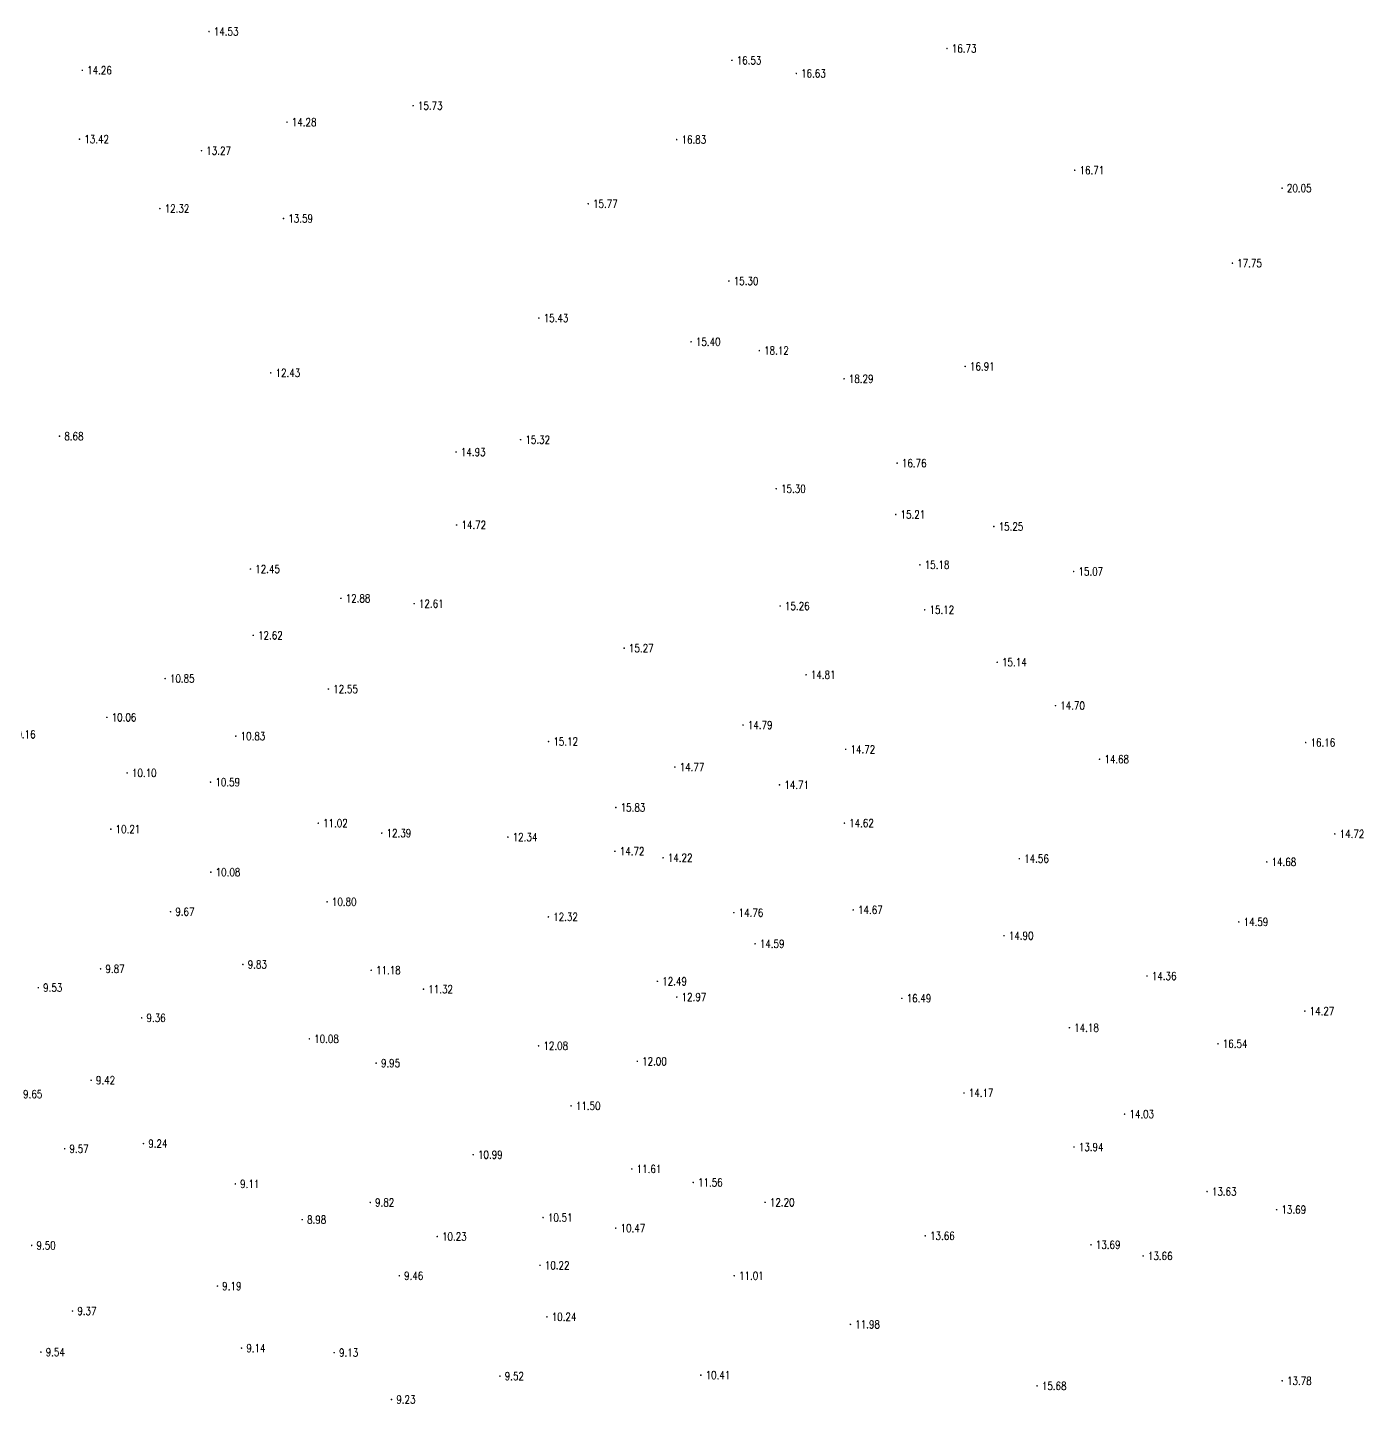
# Model space of a CAD drawing. Extents: x 476861 to 479475, y 2367369 to 2370541.
# Drawn here: x 477275.4 to 477442.4, y 2368665.4 to 2368837.3 of the extents above; entities that cross this region are included whole.
import ezdxf
from ezdxf.enums import TextEntityAlignment as Align

# ---------------------------------------------------------------- set-up
doc = ezdxf.new("R2010")
doc.units = 0
doc.header["$LTSCALE"] = 0.5
doc.layers.get('0').update_dxf_attribs({"linetype": 'CONTINUOUS'})
doc.layers.add('GCD', color=1, linetype='CONTINUOUS')
doc.styles.add('HZ', font='rs.shx', dxfattribs={"width": 0.8, "bigfont": 'hztxt.shx'})

# ---------------------------------------------------------------- blocks, each defined once
blk = doc.blocks.new('GC200')
at = {"linetype": 'Continuous', "const_width": 0.2, "flags": 128}
blk.add_lwpolyline([(-0.1, 0, 1), (0.1, 0, 1)], format="xyb", close=True, dxfattribs=at)

msp = doc.modelspace()

# ---------------------------------------------------------------- block references
at = {"layer": 'GCD', "linetype": 'Continuous'}
ref = msp.add_blockref('GC200', (477298.057, 2368836.814, 14.53), dxfattribs=dict(at, xscale=0.5, yscale=0.5, zscale=0.5))
ref.add_attrib('height', '14.53', dxfattribs={"linetype": 'Continuous', "height": 1, "style": 'HZ', "width": 0.8}).set_placement((477298.657, 2368836.814, 14.53), align=Align.MIDDLE_LEFT)
ref = msp.add_blockref('GC200', (477390.297, 2368834.691, 16.73), dxfattribs=dict(at, xscale=0.5, yscale=0.5, zscale=0.5))
ref.add_attrib('height', '16.73', dxfattribs={"linetype": 'Continuous', "height": 1, "style": 'HZ', "width": 0.8}).set_placement((477390.897, 2368834.691, 16.73), align=Align.MIDDLE_LEFT)
ref = msp.add_blockref('GC200', (477363.413, 2368833.211, 16.53), dxfattribs=dict(at, xscale=0.5, yscale=0.5, zscale=0.5))
ref.add_attrib('height', '16.53', dxfattribs={"linetype": 'Continuous', "height": 1, "style": 'HZ', "width": 0.8}).set_placement((477364.013, 2368833.211, 16.53), align=Align.MIDDLE_LEFT)
ref = msp.add_blockref('GC200', (477282.22, 2368831.967, 14.26), dxfattribs=dict(at, xscale=0.5, yscale=0.5, zscale=0.5))
ref.add_attrib('height', '14.26', dxfattribs={"linetype": 'Continuous', "height": 1, "style": 'HZ', "width": 0.8}).set_placement((477282.82, 2368831.967, 14.26), align=Align.MIDDLE_LEFT)
ref = msp.add_blockref('GC200', (477371.462, 2368831.573, 16.631), dxfattribs=dict(at, xscale=0.5, yscale=0.5, zscale=0.5))
ref.add_attrib('height', '16.63', dxfattribs={"linetype": 'Continuous', "height": 1, "style": 'HZ', "width": 0.8}).set_placement((477372.062, 2368831.573, 16.631), align=Align.MIDDLE_LEFT)
ref = msp.add_blockref('GC200', (477323.57, 2368827.545, 15.73), dxfattribs=dict(at, xscale=0.5, yscale=0.5, zscale=0.5))
ref.add_attrib('height', '15.73', dxfattribs={"linetype": 'Continuous', "height": 1, "style": 'HZ', "width": 0.8}).set_placement((477324.17, 2368827.545, 15.73), align=Align.MIDDLE_LEFT)
ref = msp.add_blockref('GC200', (477307.799, 2368825.489, 14.28), dxfattribs=dict(at, xscale=0.5, yscale=0.5, zscale=0.5))
ref.add_attrib('height', '14.28', dxfattribs={"linetype": 'Continuous', "height": 1, "style": 'HZ', "width": 0.8}).set_placement((477308.399, 2368825.489, 14.28), align=Align.MIDDLE_LEFT)
ref = msp.add_blockref('GC200', (477281.873, 2368823.361, 13.42), dxfattribs=dict(at, xscale=0.5, yscale=0.5, zscale=0.5))
ref.add_attrib('height', '13.42', dxfattribs={"linetype": 'Continuous', "height": 1, "style": 'HZ', "width": 0.8}).set_placement((477282.473, 2368823.361, 13.42), align=Align.MIDDLE_LEFT)
ref = msp.add_blockref('GC200', (477356.51, 2368823.312, 16.831), dxfattribs=dict(at, xscale=0.5, yscale=0.5, zscale=0.5))
ref.add_attrib('height', '16.83', dxfattribs={"linetype": 'Continuous', "height": 1, "style": 'HZ', "width": 0.8}).set_placement((477357.11, 2368823.312, 16.831), align=Align.MIDDLE_LEFT)
ref = msp.add_blockref('GC200', (477297.117, 2368821.921, 13.27), dxfattribs=dict(at, xscale=0.5, yscale=0.5, zscale=0.5))
ref.add_attrib('height', '13.27', dxfattribs={"linetype": 'Continuous', "height": 1, "style": 'HZ', "width": 0.8}).set_placement((477297.717, 2368821.921, 13.27), align=Align.MIDDLE_LEFT)
ref = msp.add_blockref('GC200', (477406.26, 2368819.479, 16.71), dxfattribs=dict(at, xscale=0.5, yscale=0.5, zscale=0.5))
ref.add_attrib('height', '16.71', dxfattribs={"linetype": 'Continuous', "height": 1, "style": 'HZ', "width": 0.8}).set_placement((477406.86, 2368819.479, 16.71), align=Align.MIDDLE_LEFT)
ref = msp.add_blockref('GC200', (477432.181, 2368817.241, 20.046), dxfattribs=dict(at, xscale=0.5, yscale=0.5, zscale=0.5))
ref.add_attrib('height', '20.05', dxfattribs={"linetype": 'Continuous', "height": 1, "style": 'HZ', "width": 0.8}).set_placement((477432.781, 2368817.241, 20.046), align=Align.MIDDLE_LEFT)
ref = msp.add_blockref('GC200', (477345.452, 2368815.292, 15.774), dxfattribs=dict(at, xscale=0.5, yscale=0.5, zscale=0.5))
ref.add_attrib('height', '15.77', dxfattribs={"linetype": 'Continuous', "height": 1, "style": 'HZ', "width": 0.8}).set_placement((477346.052, 2368815.292, 15.774), align=Align.MIDDLE_LEFT)
ref = msp.add_blockref('GC200', (477291.914, 2368814.685, 12.32), dxfattribs=dict(at, xscale=0.5, yscale=0.5, zscale=0.5))
ref.add_attrib('height', '12.32', dxfattribs={"linetype": 'Continuous', "height": 1, "style": 'HZ', "width": 0.8}).set_placement((477292.514, 2368814.685, 12.32), align=Align.MIDDLE_LEFT)
ref = msp.add_blockref('GC200', (477307.368, 2368813.449, 13.59), dxfattribs=dict(at, xscale=0.5, yscale=0.5, zscale=0.5))
ref.add_attrib('height', '13.59', dxfattribs={"linetype": 'Continuous', "height": 1, "style": 'HZ', "width": 0.8}).set_placement((477307.968, 2368813.449, 13.59), align=Align.MIDDLE_LEFT)
ref = msp.add_blockref('GC200', (477425.973, 2368807.868, 17.747), dxfattribs=dict(at, xscale=0.5, yscale=0.5, zscale=0.5))
ref.add_attrib('height', '17.75', dxfattribs={"linetype": 'Continuous', "height": 1, "style": 'HZ', "width": 0.8}).set_placement((477426.573, 2368807.868, 17.747), align=Align.MIDDLE_LEFT)
ref = msp.add_blockref('GC200', (477363.04, 2368805.635, 15.298), dxfattribs=dict(at, xscale=0.5, yscale=0.5, zscale=0.5))
ref.add_attrib('height', '15.30', dxfattribs={"linetype": 'Continuous', "height": 1, "style": 'HZ', "width": 0.8}).set_placement((477363.64, 2368805.635, 15.298), align=Align.MIDDLE_LEFT)
ref = msp.add_blockref('GC200', (477339.289, 2368801.011, 15.433), dxfattribs=dict(at, xscale=0.5, yscale=0.5, zscale=0.5))
ref.add_attrib('height', '15.43', dxfattribs={"linetype": 'Continuous', "height": 1, "style": 'HZ', "width": 0.8}).set_placement((477339.889, 2368801.011, 15.433), align=Align.MIDDLE_LEFT)
ref = msp.add_blockref('GC200', (477358.306, 2368798.046, 15.396), dxfattribs=dict(at, xscale=0.5, yscale=0.5, zscale=0.5))
ref.add_attrib('height', '15.40', dxfattribs={"linetype": 'Continuous', "height": 1, "style": 'HZ', "width": 0.8}).set_placement((477358.906, 2368798.046, 15.396), align=Align.MIDDLE_LEFT)
ref = msp.add_blockref('GC200', (477366.836, 2368796.942, 18.118), dxfattribs=dict(at, xscale=0.5, yscale=0.5, zscale=0.5))
ref.add_attrib('height', '18.12', dxfattribs={"linetype": 'Continuous', "height": 1, "style": 'HZ', "width": 0.8}).set_placement((477367.436, 2368796.942, 18.118), align=Align.MIDDLE_LEFT)
ref = msp.add_blockref('GC200', (477392.569, 2368794.967, 16.906), dxfattribs=dict(at, xscale=0.5, yscale=0.5, zscale=0.5))
ref.add_attrib('height', '16.91', dxfattribs={"linetype": 'Continuous', "height": 1, "style": 'HZ', "width": 0.8}).set_placement((477393.169, 2368794.967, 16.906), align=Align.MIDDLE_LEFT)
ref = msp.add_blockref('GC200', (477305.769, 2368794.158, 12.43), dxfattribs=dict(at, xscale=0.5, yscale=0.5, zscale=0.5))
ref.add_attrib('height', '12.43', dxfattribs={"linetype": 'Continuous', "height": 1, "style": 'HZ', "width": 0.8}).set_placement((477306.369, 2368794.158, 12.43), align=Align.MIDDLE_LEFT)
ref = msp.add_blockref('GC200', (477377.429, 2368793.417, 18.293), dxfattribs=dict(at, xscale=0.5, yscale=0.5, zscale=0.5))
ref.add_attrib('height', '18.29', dxfattribs={"linetype": 'Continuous', "height": 1, "style": 'HZ', "width": 0.8}).set_placement((477378.029, 2368793.417, 18.293), align=Align.MIDDLE_LEFT)
ref = msp.add_blockref('GC200', (477279.37, 2368786.245, 8.68), dxfattribs=dict(at, xscale=0.5, yscale=0.5, zscale=0.5))
ref.add_attrib('height', '8.68', dxfattribs={"linetype": 'Continuous', "height": 1, "style": 'HZ', "width": 0.8}).set_placement((477279.97, 2368786.245, 8.68), align=Align.MIDDLE_LEFT)
ref = msp.add_blockref('GC200', (477328.937, 2368784.268, 14.929), dxfattribs=dict(at, xscale=0.5, yscale=0.5, zscale=0.5))
ref.add_attrib('height', '14.93', dxfattribs={"linetype": 'Continuous', "height": 1, "style": 'HZ', "width": 0.8}).set_placement((477329.537, 2368784.268, 14.929), align=Align.MIDDLE_LEFT)
ref = msp.add_blockref('GC200', (477337, 2368785.811, 15.32), dxfattribs=dict(at, xscale=0.5, yscale=0.5, zscale=0.5))
ref.add_attrib('height', '15.32', dxfattribs={"linetype": 'Continuous', "height": 1, "style": 'HZ', "width": 0.8}).set_placement((477337.6, 2368785.811, 15.32), align=Align.MIDDLE_LEFT)
ref = msp.add_blockref('GC200', (477384.061, 2368782.88, 16.759), dxfattribs=dict(at, xscale=0.5, yscale=0.5, zscale=0.5))
ref.add_attrib('height', '16.76', dxfattribs={"linetype": 'Continuous', "height": 1, "style": 'HZ', "width": 0.8}).set_placement((477384.661, 2368782.88, 16.759), align=Align.MIDDLE_LEFT)
ref = msp.add_blockref('GC200', (477368.955, 2368779.683, 15.297), dxfattribs=dict(at, xscale=0.5, yscale=0.5, zscale=0.5))
ref.add_attrib('height', '15.30', dxfattribs={"linetype": 'Continuous', "height": 1, "style": 'HZ', "width": 0.8}).set_placement((477369.555, 2368779.683, 15.297), align=Align.MIDDLE_LEFT)
ref = msp.add_blockref('GC200', (477383.89, 2368776.462, 15.206), dxfattribs=dict(at, xscale=0.5, yscale=0.5, zscale=0.5))
ref.add_attrib('height', '15.21', dxfattribs={"linetype": 'Continuous', "height": 1, "style": 'HZ', "width": 0.8}).set_placement((477384.49, 2368776.462, 15.206), align=Align.MIDDLE_LEFT)
ref = msp.add_blockref('GC200', (477329.002, 2368775.153, 14.716), dxfattribs=dict(at, xscale=0.5, yscale=0.5, zscale=0.5))
ref.add_attrib('height', '14.72', dxfattribs={"linetype": 'Continuous', "height": 1, "style": 'HZ', "width": 0.8}).set_placement((477329.602, 2368775.153, 14.716), align=Align.MIDDLE_LEFT)
ref = msp.add_blockref('GC200', (477396.154, 2368774.958, 15.251), dxfattribs=dict(at, xscale=0.5, yscale=0.5, zscale=0.5))
ref.add_attrib('height', '15.25', dxfattribs={"linetype": 'Continuous', "height": 1, "style": 'HZ', "width": 0.8}).set_placement((477396.754, 2368774.958, 15.251), align=Align.MIDDLE_LEFT)
ref = msp.add_blockref('GC200', (477303.235, 2368769.652, 12.45), dxfattribs=dict(at, xscale=0.5, yscale=0.5, zscale=0.5))
ref.add_attrib('height', '12.45', dxfattribs={"linetype": 'Continuous', "height": 1, "style": 'HZ', "width": 0.8}).set_placement((477303.835, 2368769.652, 12.45), align=Align.MIDDLE_LEFT)
ref = msp.add_blockref('GC200', (477386.913, 2368770.173, 15.175), dxfattribs=dict(at, xscale=0.5, yscale=0.5, zscale=0.5))
ref.add_attrib('height', '15.18', dxfattribs={"linetype": 'Continuous', "height": 1, "style": 'HZ', "width": 0.8}).set_placement((477387.513, 2368770.173, 15.175), align=Align.MIDDLE_LEFT)
ref = msp.add_blockref('GC200', (477406.129, 2368769.341, 15.07), dxfattribs=dict(at, xscale=0.5, yscale=0.5, zscale=0.5))
ref.add_attrib('height', '15.07', dxfattribs={"linetype": 'Continuous', "height": 1, "style": 'HZ', "width": 0.8}).set_placement((477406.729, 2368769.341, 15.07), align=Align.MIDDLE_LEFT)
ref = msp.add_blockref('GC200', (477314.539, 2368765.985, 12.883), dxfattribs=dict(at, xscale=0.5, yscale=0.5, zscale=0.5))
ref.add_attrib('height', '12.88', dxfattribs={"linetype": 'Continuous', "height": 1, "style": 'HZ', "width": 0.8}).set_placement((477315.139, 2368765.985, 12.883), align=Align.MIDDLE_LEFT)
ref = msp.add_blockref('GC200', (477323.695, 2368765.318, 12.611), dxfattribs=dict(at, xscale=0.5, yscale=0.5, zscale=0.5))
ref.add_attrib('height', '12.61', dxfattribs={"linetype": 'Continuous', "height": 1, "style": 'HZ', "width": 0.8}).set_placement((477324.295, 2368765.318, 12.611), align=Align.MIDDLE_LEFT)
ref = msp.add_blockref('GC200', (477369.446, 2368765.026, 15.26), dxfattribs=dict(at, xscale=0.5, yscale=0.5, zscale=0.5))
ref.add_attrib('height', '15.26', dxfattribs={"linetype": 'Continuous', "height": 1, "style": 'HZ', "width": 0.8}).set_placement((477370.046, 2368765.026, 15.26), align=Align.MIDDLE_LEFT)
ref = msp.add_blockref('GC200', (477387.509, 2368764.554, 15.124), dxfattribs=dict(at, xscale=0.5, yscale=0.5, zscale=0.5))
ref.add_attrib('height', '15.12', dxfattribs={"linetype": 'Continuous', "height": 1, "style": 'HZ', "width": 0.8}).set_placement((477388.109, 2368764.554, 15.124), align=Align.MIDDLE_LEFT)
ref = msp.add_blockref('GC200', (477303.583, 2368761.36, 12.624), dxfattribs=dict(at, xscale=0.5, yscale=0.5, zscale=0.5))
ref.add_attrib('height', '12.62', dxfattribs={"linetype": 'Continuous', "height": 1, "style": 'HZ', "width": 0.8}).set_placement((477304.183, 2368761.36, 12.624), align=Align.MIDDLE_LEFT)
ref = msp.add_blockref('GC200', (477349.946, 2368759.762, 15.27), dxfattribs=dict(at, xscale=0.5, yscale=0.5, zscale=0.5))
ref.add_attrib('height', '15.27', dxfattribs={"linetype": 'Continuous', "height": 1, "style": 'HZ', "width": 0.8}).set_placement((477350.546, 2368759.762, 15.27), align=Align.MIDDLE_LEFT)
ref = msp.add_blockref('GC200', (477396.573, 2368757.997, 15.144), dxfattribs=dict(at, xscale=0.5, yscale=0.5, zscale=0.5))
ref.add_attrib('height', '15.14', dxfattribs={"linetype": 'Continuous', "height": 1, "style": 'HZ', "width": 0.8}).set_placement((477397.173, 2368757.997, 15.144), align=Align.MIDDLE_LEFT)
ref = msp.add_blockref('GC200', (477292.564, 2368755.956, 10.849), dxfattribs=dict(at, xscale=0.5, yscale=0.5, zscale=0.5))
ref.add_attrib('height', '10.85', dxfattribs={"linetype": 'Continuous', "height": 1, "style": 'HZ', "width": 0.8}).set_placement((477293.164, 2368755.956, 10.849), align=Align.MIDDLE_LEFT)
ref = msp.add_blockref('GC200', (477372.683, 2368756.431, 14.813), dxfattribs=dict(at, xscale=0.5, yscale=0.5, zscale=0.5))
ref.add_attrib('height', '14.81', dxfattribs={"linetype": 'Continuous', "height": 1, "style": 'HZ', "width": 0.8}).set_placement((477373.283, 2368756.431, 14.813), align=Align.MIDDLE_LEFT)
ref = msp.add_blockref('GC200', (477312.979, 2368754.652, 12.55), dxfattribs=dict(at, xscale=0.5, yscale=0.5, zscale=0.5))
ref.add_attrib('height', '12.55', dxfattribs={"linetype": 'Continuous', "height": 1, "style": 'HZ', "width": 0.8}).set_placement((477313.579, 2368754.652, 12.55), align=Align.MIDDLE_LEFT)
ref = msp.add_blockref('GC200', (477403.856, 2368752.577, 14.7), dxfattribs=dict(at, xscale=0.5, yscale=0.5, zscale=0.5))
ref.add_attrib('height', '14.70', dxfattribs={"linetype": 'Continuous', "height": 1, "style": 'HZ', "width": 0.8}).set_placement((477404.456, 2368752.577, 14.7), align=Align.MIDDLE_LEFT)
ref = msp.add_blockref('GC200', (477285.288, 2368751.115, 10.064), dxfattribs=dict(at, xscale=0.5, yscale=0.5, zscale=0.5))
ref.add_attrib('height', '10.06', dxfattribs={"linetype": 'Continuous', "height": 1, "style": 'HZ', "width": 0.8}).set_placement((477285.888, 2368751.115, 10.064), align=Align.MIDDLE_LEFT)
ref = msp.add_blockref('GC200', (477364.805, 2368750.155, 14.792), dxfattribs=dict(at, xscale=0.5, yscale=0.5, zscale=0.5))
ref.add_attrib('height', '14.79', dxfattribs={"linetype": 'Continuous', "height": 1, "style": 'HZ', "width": 0.8}).set_placement((477365.405, 2368750.155, 14.792), align=Align.MIDDLE_LEFT)
ref = msp.add_blockref('GC200', (477272.691, 2368748.992, 10.159), dxfattribs=dict(at, xscale=0.5, yscale=0.5, zscale=0.5))
ref.add_attrib('height', '10.16', dxfattribs={"linetype": 'Continuous', "height": 1, "style": 'HZ', "width": 0.8}).set_placement((477273.291, 2368748.992, 10.159), align=Align.MIDDLE_LEFT)
ref = msp.add_blockref('GC200', (477301.404, 2368748.771, 10.83), dxfattribs=dict(at, xscale=0.5, yscale=0.5, zscale=0.5))
ref.add_attrib('height', '10.83', dxfattribs={"linetype": 'Continuous', "height": 1, "style": 'HZ', "width": 0.8}).set_placement((477302.004, 2368748.771, 10.83), align=Align.MIDDLE_LEFT)
ref = msp.add_blockref('GC200', (477340.496, 2368748.09, 15.12), dxfattribs=dict(at, xscale=0.5, yscale=0.5, zscale=0.5))
ref.add_attrib('height', '15.12', dxfattribs={"linetype": 'Continuous', "height": 1, "style": 'HZ', "width": 0.8}).set_placement((477341.096, 2368748.09, 15.12), align=Align.MIDDLE_LEFT)
ref = msp.add_blockref('GC200', (477377.634, 2368747.115, 14.718), dxfattribs=dict(at, xscale=0.5, yscale=0.5, zscale=0.5))
ref.add_attrib('height', '14.72', dxfattribs={"linetype": 'Continuous', "height": 1, "style": 'HZ', "width": 0.8}).set_placement((477378.234, 2368747.115, 14.718), align=Align.MIDDLE_LEFT)
ref = msp.add_blockref('GC200', (477435.131, 2368747.969, 16.16), dxfattribs=dict(at, xscale=0.5, yscale=0.5, zscale=0.5))
ref.add_attrib('height', '16.16', dxfattribs={"linetype": 'Continuous', "height": 1, "style": 'HZ', "width": 0.8}).set_placement((477435.731, 2368747.969, 16.16), align=Align.MIDDLE_LEFT)
ref = msp.add_blockref('GC200', (477356.281, 2368744.906, 14.767), dxfattribs=dict(at, xscale=0.5, yscale=0.5, zscale=0.5))
ref.add_attrib('height', '14.77', dxfattribs={"linetype": 'Continuous', "height": 1, "style": 'HZ', "width": 0.8}).set_placement((477356.881, 2368744.906, 14.767), align=Align.MIDDLE_LEFT)
ref = msp.add_blockref('GC200', (477409.366, 2368745.88, 14.679), dxfattribs=dict(at, xscale=0.5, yscale=0.5, zscale=0.5))
ref.add_attrib('height', '14.68', dxfattribs={"linetype": 'Continuous', "height": 1, "style": 'HZ', "width": 0.8}).set_placement((477409.966, 2368745.88, 14.679), align=Align.MIDDLE_LEFT)
ref = msp.add_blockref('GC200', (477287.821, 2368744.172, 10.1), dxfattribs=dict(at, xscale=0.5, yscale=0.5, zscale=0.5))
ref.add_attrib('height', '10.10', dxfattribs={"linetype": 'Continuous', "height": 1, "style": 'HZ', "width": 0.8}).set_placement((477288.421, 2368744.172, 10.1), align=Align.MIDDLE_LEFT)
ref = msp.add_blockref('GC200', (477298.249, 2368743.018, 10.594), dxfattribs=dict(at, xscale=0.5, yscale=0.5, zscale=0.5))
ref.add_attrib('height', '10.59', dxfattribs={"linetype": 'Continuous', "height": 1, "style": 'HZ', "width": 0.8}).set_placement((477298.849, 2368743.018, 10.594), align=Align.MIDDLE_LEFT)
ref = msp.add_blockref('GC200', (477369.364, 2368742.678, 14.706), dxfattribs=dict(at, xscale=0.5, yscale=0.5, zscale=0.5))
ref.add_attrib('height', '14.71', dxfattribs={"linetype": 'Continuous', "height": 1, "style": 'HZ', "width": 0.8}).set_placement((477369.964, 2368742.678, 14.706), align=Align.MIDDLE_LEFT)
ref = msp.add_blockref('GC200', (477348.908, 2368739.855, 15.827), dxfattribs=dict(at, xscale=0.5, yscale=0.5, zscale=0.5))
ref.add_attrib('height', '15.83', dxfattribs={"linetype": 'Continuous', "height": 1, "style": 'HZ', "width": 0.8}).set_placement((477349.508, 2368739.855, 15.827), align=Align.MIDDLE_LEFT)
ref = msp.add_blockref('GC200', (477311.711, 2368737.892, 11.019), dxfattribs=dict(at, xscale=0.5, yscale=0.5, zscale=0.5))
ref.add_attrib('height', '11.02', dxfattribs={"linetype": 'Continuous', "height": 1, "style": 'HZ', "width": 0.8}).set_placement((477312.311, 2368737.892, 11.019), align=Align.MIDDLE_LEFT)
ref = msp.add_blockref('GC200', (477377.47, 2368737.898, 14.621), dxfattribs=dict(at, xscale=0.5, yscale=0.5, zscale=0.5))
ref.add_attrib('height', '14.62', dxfattribs={"linetype": 'Continuous', "height": 1, "style": 'HZ', "width": 0.8}).set_placement((477378.07, 2368737.898, 14.621), align=Align.MIDDLE_LEFT)
ref = msp.add_blockref('GC200', (477285.779, 2368737.141, 10.21), dxfattribs=dict(at, xscale=0.5, yscale=0.5, zscale=0.5))
ref.add_attrib('height', '10.21', dxfattribs={"linetype": 'Continuous', "height": 1, "style": 'HZ', "width": 0.8}).set_placement((477286.379, 2368737.141, 10.21), align=Align.MIDDLE_LEFT)
ref = msp.add_blockref('GC200', (477319.651, 2368736.65, 12.394), dxfattribs=dict(at, xscale=0.5, yscale=0.5, zscale=0.5))
ref.add_attrib('height', '12.39', dxfattribs={"linetype": 'Continuous', "height": 1, "style": 'HZ', "width": 0.8}).set_placement((477320.251, 2368736.65, 12.394), align=Align.MIDDLE_LEFT)
ref = msp.add_blockref('GC200', (477335.411, 2368736.152, 12.341), dxfattribs=dict(at, xscale=0.5, yscale=0.5, zscale=0.5))
ref.add_attrib('height', '12.34', dxfattribs={"linetype": 'Continuous', "height": 1, "style": 'HZ', "width": 0.8}).set_placement((477336.011, 2368736.152, 12.341), align=Align.MIDDLE_LEFT)
ref = msp.add_blockref('GC200', (477438.772, 2368736.545, 14.72), dxfattribs=dict(at, xscale=0.5, yscale=0.5, zscale=0.5))
ref.add_attrib('height', '14.72', dxfattribs={"linetype": 'Continuous', "height": 1, "style": 'HZ', "width": 0.8}).set_placement((477439.372, 2368736.545, 14.72), align=Align.MIDDLE_LEFT)
ref = msp.add_blockref('GC200', (477348.792, 2368734.379, 14.72), dxfattribs=dict(at, xscale=0.5, yscale=0.5, zscale=0.5))
ref.add_attrib('height', '14.72', dxfattribs={"linetype": 'Continuous', "height": 1, "style": 'HZ', "width": 0.8}).set_placement((477349.392, 2368734.379, 14.72), align=Align.MIDDLE_LEFT)
ref = msp.add_blockref('GC200', (477354.806, 2368733.569, 14.22), dxfattribs=dict(at, xscale=0.5, yscale=0.5, zscale=0.5))
ref.add_attrib('height', '14.22', dxfattribs={"linetype": 'Continuous', "height": 1, "style": 'HZ', "width": 0.8}).set_placement((477355.406, 2368733.569, 14.22), align=Align.MIDDLE_LEFT)
ref = msp.add_blockref('GC200', (477399.344, 2368733.457, 14.56), dxfattribs=dict(at, xscale=0.5, yscale=0.5, zscale=0.5))
ref.add_attrib('height', '14.56', dxfattribs={"linetype": 'Continuous', "height": 1, "style": 'HZ', "width": 0.8}).set_placement((477399.944, 2368733.457, 14.56), align=Align.MIDDLE_LEFT)
ref = msp.add_blockref('GC200', (477430.267, 2368733.045, 14.68), dxfattribs=dict(at, xscale=0.5, yscale=0.5, zscale=0.5))
ref.add_attrib('height', '14.68', dxfattribs={"linetype": 'Continuous', "height": 1, "style": 'HZ', "width": 0.8}).set_placement((477430.867, 2368733.045, 14.68), align=Align.MIDDLE_LEFT)
ref = msp.add_blockref('GC200', (477298.285, 2368731.772, 10.077), dxfattribs=dict(at, xscale=0.5, yscale=0.5, zscale=0.5))
ref.add_attrib('height', '10.08', dxfattribs={"linetype": 'Continuous', "height": 1, "style": 'HZ', "width": 0.8}).set_placement((477298.885, 2368731.772, 10.077), align=Align.MIDDLE_LEFT)
ref = msp.add_blockref('GC200', (477312.814, 2368728.061, 10.797), dxfattribs=dict(at, xscale=0.5, yscale=0.5, zscale=0.5))
ref.add_attrib('height', '10.80', dxfattribs={"linetype": 'Continuous', "height": 1, "style": 'HZ', "width": 0.8}).set_placement((477313.414, 2368728.061, 10.797), align=Align.MIDDLE_LEFT)
ref = msp.add_blockref('GC200', (477293.243, 2368726.829, 9.67), dxfattribs=dict(at, xscale=0.5, yscale=0.5, zscale=0.5))
ref.add_attrib('height', '9.67', dxfattribs={"linetype": 'Continuous', "height": 1, "style": 'HZ', "width": 0.8}).set_placement((477293.843, 2368726.829, 9.67), align=Align.MIDDLE_LEFT)
ref = msp.add_blockref('GC200', (477340.474, 2368726.177, 12.32), dxfattribs=dict(at, xscale=0.5, yscale=0.5, zscale=0.5))
ref.add_attrib('height', '12.32', dxfattribs={"linetype": 'Continuous', "height": 1, "style": 'HZ', "width": 0.8}).set_placement((477341.074, 2368726.177, 12.32), align=Align.MIDDLE_LEFT)
ref = msp.add_blockref('GC200', (477363.653, 2368726.706, 14.763), dxfattribs=dict(at, xscale=0.5, yscale=0.5, zscale=0.5))
ref.add_attrib('height', '14.76', dxfattribs={"linetype": 'Continuous', "height": 1, "style": 'HZ', "width": 0.8}).set_placement((477364.253, 2368726.706, 14.763), align=Align.MIDDLE_LEFT)
ref = msp.add_blockref('GC200', (477378.572, 2368727.049, 14.67), dxfattribs=dict(at, xscale=0.5, yscale=0.5, zscale=0.5))
ref.add_attrib('height', '14.67', dxfattribs={"linetype": 'Continuous', "height": 1, "style": 'HZ', "width": 0.8}).set_placement((477379.172, 2368727.049, 14.67), align=Align.MIDDLE_LEFT)
ref = msp.add_blockref('GC200', (477426.772, 2368725.55, 14.59), dxfattribs=dict(at, xscale=0.5, yscale=0.5, zscale=0.5))
ref.add_attrib('height', '14.59', dxfattribs={"linetype": 'Continuous', "height": 1, "style": 'HZ', "width": 0.8}).set_placement((477427.372, 2368725.55, 14.59), align=Align.MIDDLE_LEFT)
ref = msp.add_blockref('GC200', (477366.304, 2368722.822, 14.592), dxfattribs=dict(at, xscale=0.5, yscale=0.5, zscale=0.5))
ref.add_attrib('height', '14.59', dxfattribs={"linetype": 'Continuous', "height": 1, "style": 'HZ', "width": 0.8}).set_placement((477366.904, 2368722.822, 14.592), align=Align.MIDDLE_LEFT)
ref = msp.add_blockref('GC200', (477397.425, 2368723.834, 14.9), dxfattribs=dict(at, xscale=0.5, yscale=0.5, zscale=0.5))
ref.add_attrib('height', '14.90', dxfattribs={"linetype": 'Continuous', "height": 1, "style": 'HZ', "width": 0.8}).set_placement((477398.025, 2368723.834, 14.9), align=Align.MIDDLE_LEFT)
ref = msp.add_blockref('GC200', (477284.508, 2368719.687, 9.865), dxfattribs=dict(at, xscale=0.5, yscale=0.5, zscale=0.5))
ref.add_attrib('height', '9.87', dxfattribs={"linetype": 'Continuous', "height": 1, "style": 'HZ', "width": 0.8}).set_placement((477285.108, 2368719.687, 9.865), align=Align.MIDDLE_LEFT)
ref = msp.add_blockref('GC200', (477302.289, 2368720.24, 9.832), dxfattribs=dict(at, xscale=0.5, yscale=0.5, zscale=0.5))
ref.add_attrib('height', '9.83', dxfattribs={"linetype": 'Continuous', "height": 1, "style": 'HZ', "width": 0.8}).set_placement((477302.889, 2368720.24, 9.832), align=Align.MIDDLE_LEFT)
ref = msp.add_blockref('GC200', (477318.327, 2368719.514, 11.182), dxfattribs=dict(at, xscale=0.5, yscale=0.5, zscale=0.5))
ref.add_attrib('height', '11.18', dxfattribs={"linetype": 'Continuous', "height": 1, "style": 'HZ', "width": 0.8}).set_placement((477318.927, 2368719.514, 11.182), align=Align.MIDDLE_LEFT)
ref = msp.add_blockref('GC200', (477415.301, 2368718.794, 14.36), dxfattribs=dict(at, xscale=0.5, yscale=0.5, zscale=0.5))
ref.add_attrib('height', '14.36', dxfattribs={"linetype": 'Continuous', "height": 1, "style": 'HZ', "width": 0.8}).set_placement((477415.901, 2368718.794, 14.36), align=Align.MIDDLE_LEFT)
ref = msp.add_blockref('GC200', (477276.726, 2368717.339, 9.53), dxfattribs=dict(at, xscale=0.5, yscale=0.5, zscale=0.5))
ref.add_attrib('height', '9.53', dxfattribs={"linetype": 'Continuous', "height": 1, "style": 'HZ', "width": 0.8}).set_placement((477277.326, 2368717.339, 9.53), align=Align.MIDDLE_LEFT)
ref = msp.add_blockref('GC200', (477324.865, 2368717.145, 11.32), dxfattribs=dict(at, xscale=0.5, yscale=0.5, zscale=0.5))
ref.add_attrib('height', '11.32', dxfattribs={"linetype": 'Continuous', "height": 1, "style": 'HZ', "width": 0.8}).set_placement((477325.465, 2368717.145, 11.32), align=Align.MIDDLE_LEFT)
ref = msp.add_blockref('GC200', (477354.106, 2368718.129, 12.493), dxfattribs=dict(at, xscale=0.5, yscale=0.5, zscale=0.5))
ref.add_attrib('height', '12.49', dxfattribs={"linetype": 'Continuous', "height": 1, "style": 'HZ', "width": 0.8}).set_placement((477354.706, 2368718.129, 12.493), align=Align.MIDDLE_LEFT)
ref = msp.add_blockref('GC200', (477356.525, 2368716.167, 12.974), dxfattribs=dict(at, xscale=0.5, yscale=0.5, zscale=0.5))
ref.add_attrib('height', '12.97', dxfattribs={"linetype": 'Continuous', "height": 1, "style": 'HZ', "width": 0.8}).set_placement((477357.125, 2368716.167, 12.974), align=Align.MIDDLE_LEFT)
ref = msp.add_blockref('GC200', (477384.654, 2368716.007, 16.493), dxfattribs=dict(at, xscale=0.5, yscale=0.5, zscale=0.5))
ref.add_attrib('height', '16.49', dxfattribs={"linetype": 'Continuous', "height": 1, "style": 'HZ', "width": 0.8}).set_placement((477385.254, 2368716.007, 16.493), align=Align.MIDDLE_LEFT)
ref = msp.add_blockref('GC200', (477435.022, 2368714.41, 14.269), dxfattribs=dict(at, xscale=0.5, yscale=0.5, zscale=0.5))
ref.add_attrib('height', '14.27', dxfattribs={"linetype": 'Continuous', "height": 1, "style": 'HZ', "width": 0.8}).set_placement((477435.622, 2368714.41, 14.269), align=Align.MIDDLE_LEFT)
ref = msp.add_blockref('GC200', (477289.641, 2368713.564, 9.36), dxfattribs=dict(at, xscale=0.5, yscale=0.5, zscale=0.5))
ref.add_attrib('height', '9.36', dxfattribs={"linetype": 'Continuous', "height": 1, "style": 'HZ', "width": 0.8}).set_placement((477290.241, 2368713.564, 9.36), align=Align.MIDDLE_LEFT)
ref = msp.add_blockref('GC200', (477405.596, 2368712.333, 14.178), dxfattribs=dict(at, xscale=0.5, yscale=0.5, zscale=0.5))
ref.add_attrib('height', '14.18', dxfattribs={"linetype": 'Continuous', "height": 1, "style": 'HZ', "width": 0.8}).set_placement((477406.196, 2368712.333, 14.178), align=Align.MIDDLE_LEFT)
ref = msp.add_blockref('GC200', (477310.595, 2368710.946, 10.077), dxfattribs=dict(at, xscale=0.5, yscale=0.5, zscale=0.5))
ref.add_attrib('height', '10.08', dxfattribs={"linetype": 'Continuous', "height": 1, "style": 'HZ', "width": 0.8}).set_placement((477311.195, 2368710.946, 10.077), align=Align.MIDDLE_LEFT)
ref = msp.add_blockref('GC200', (477424.168, 2368710.333, 16.54), dxfattribs=dict(at, xscale=0.5, yscale=0.5, zscale=0.5))
ref.add_attrib('height', '16.54', dxfattribs={"linetype": 'Continuous', "height": 1, "style": 'HZ', "width": 0.8}).set_placement((477424.768, 2368710.333, 16.54), align=Align.MIDDLE_LEFT)
ref = msp.add_blockref('GC200', (477339.252, 2368710.069, 12.078), dxfattribs=dict(at, xscale=0.5, yscale=0.5, zscale=0.5))
ref.add_attrib('height', '12.08', dxfattribs={"linetype": 'Continuous', "height": 1, "style": 'HZ', "width": 0.8}).set_placement((477339.852, 2368710.069, 12.078), align=Align.MIDDLE_LEFT)
ref = msp.add_blockref('GC200', (477318.945, 2368707.911, 9.95), dxfattribs=dict(at, xscale=0.5, yscale=0.5, zscale=0.5))
ref.add_attrib('height', '9.95', dxfattribs={"linetype": 'Continuous', "height": 1, "style": 'HZ', "width": 0.8}).set_placement((477319.545, 2368707.911, 9.95), align=Align.MIDDLE_LEFT)
ref = msp.add_blockref('GC200', (477351.587, 2368708.127, 11.995), dxfattribs=dict(at, xscale=0.5, yscale=0.5, zscale=0.5))
ref.add_attrib('height', '12.00', dxfattribs={"linetype": 'Continuous', "height": 1, "style": 'HZ', "width": 0.8}).set_placement((477352.187, 2368708.127, 11.995), align=Align.MIDDLE_LEFT)
ref = msp.add_blockref('GC200', (477283.317, 2368705.767, 9.424), dxfattribs=dict(at, xscale=0.5, yscale=0.5, zscale=0.5))
ref.add_attrib('height', '9.42', dxfattribs={"linetype": 'Continuous', "height": 1, "style": 'HZ', "width": 0.8}).set_placement((477283.917, 2368705.767, 9.424), align=Align.MIDDLE_LEFT)
ref = msp.add_blockref('GC200', (477274.221, 2368704.043, 9.651), dxfattribs=dict(at, xscale=0.5, yscale=0.5, zscale=0.5))
ref.add_attrib('height', '9.65', dxfattribs={"linetype": 'Continuous', "height": 1, "style": 'HZ', "width": 0.8}).set_placement((477274.821, 2368704.043, 9.651), align=Align.MIDDLE_LEFT)
ref = msp.add_blockref('GC200', (477392.419, 2368704.179, 14.168), dxfattribs=dict(at, xscale=0.5, yscale=0.5, zscale=0.5))
ref.add_attrib('height', '14.17', dxfattribs={"linetype": 'Continuous', "height": 1, "style": 'HZ', "width": 0.8}).set_placement((477393.019, 2368704.179, 14.168), align=Align.MIDDLE_LEFT)
ref = msp.add_blockref('GC200', (477343.309, 2368702.565, 11.502), dxfattribs=dict(at, xscale=0.5, yscale=0.5, zscale=0.5))
ref.add_attrib('height', '11.50', dxfattribs={"linetype": 'Continuous', "height": 1, "style": 'HZ', "width": 0.8}).set_placement((477343.909, 2368702.565, 11.502), align=Align.MIDDLE_LEFT)
ref = msp.add_blockref('GC200', (477412.496, 2368701.536, 14.025), dxfattribs=dict(at, xscale=0.5, yscale=0.5, zscale=0.5))
ref.add_attrib('height', '14.03', dxfattribs={"linetype": 'Continuous', "height": 1, "style": 'HZ', "width": 0.8}).set_placement((477413.096, 2368701.536, 14.025), align=Align.MIDDLE_LEFT)
ref = msp.add_blockref('GC200', (477280.009, 2368697.213, 9.574), dxfattribs=dict(at, xscale=0.5, yscale=0.5, zscale=0.5))
ref.add_attrib('height', '9.57', dxfattribs={"linetype": 'Continuous', "height": 1, "style": 'HZ', "width": 0.8}).set_placement((477280.609, 2368697.213, 9.574), align=Align.MIDDLE_LEFT)
ref = msp.add_blockref('GC200', (477289.86, 2368697.85, 9.243), dxfattribs=dict(at, xscale=0.5, yscale=0.5, zscale=0.5))
ref.add_attrib('height', '9.24', dxfattribs={"linetype": 'Continuous', "height": 1, "style": 'HZ', "width": 0.8}).set_placement((477290.46, 2368697.85, 9.243), align=Align.MIDDLE_LEFT)
ref = msp.add_blockref('GC200', (477331.075, 2368696.466, 10.989), dxfattribs=dict(at, xscale=0.5, yscale=0.5, zscale=0.5))
ref.add_attrib('height', '10.99', dxfattribs={"linetype": 'Continuous', "height": 1, "style": 'HZ', "width": 0.8}).set_placement((477331.675, 2368696.466, 10.989), align=Align.MIDDLE_LEFT)
ref = msp.add_blockref('GC200', (477406.174, 2368697.427, 13.936), dxfattribs=dict(at, xscale=0.5, yscale=0.5, zscale=0.5))
ref.add_attrib('height', '13.94', dxfattribs={"linetype": 'Continuous', "height": 1, "style": 'HZ', "width": 0.8}).set_placement((477406.774, 2368697.427, 13.936), align=Align.MIDDLE_LEFT)
ref = msp.add_blockref('GC200', (477350.901, 2368694.682, 11.607), dxfattribs=dict(at, xscale=0.5, yscale=0.5, zscale=0.5))
ref.add_attrib('height', '11.61', dxfattribs={"linetype": 'Continuous', "height": 1, "style": 'HZ', "width": 0.8}).set_placement((477351.501, 2368694.682, 11.607), align=Align.MIDDLE_LEFT)
ref = msp.add_blockref('GC200', (477358.575, 2368693, 11.56), dxfattribs=dict(at, xscale=0.5, yscale=0.5, zscale=0.5))
ref.add_attrib('height', '11.56', dxfattribs={"linetype": 'Continuous', "height": 1, "style": 'HZ', "width": 0.8}).set_placement((477359.175, 2368693, 11.56), align=Align.MIDDLE_LEFT)
ref = msp.add_blockref('GC200', (477301.349, 2368692.813, 9.106), dxfattribs=dict(at, xscale=0.5, yscale=0.5, zscale=0.5))
ref.add_attrib('height', '9.11', dxfattribs={"linetype": 'Continuous', "height": 1, "style": 'HZ', "width": 0.8}).set_placement((477301.949, 2368692.813, 9.106), align=Align.MIDDLE_LEFT)
ref = msp.add_blockref('GC200', (477422.803, 2368691.858, 13.63), dxfattribs=dict(at, xscale=0.5, yscale=0.5, zscale=0.5))
ref.add_attrib('height', '13.63', dxfattribs={"linetype": 'Continuous', "height": 1, "style": 'HZ', "width": 0.8}).set_placement((477423.403, 2368691.858, 13.63), align=Align.MIDDLE_LEFT)
ref = msp.add_blockref('GC200', (477318.211, 2368690.5, 9.816), dxfattribs=dict(at, xscale=0.5, yscale=0.5, zscale=0.5))
ref.add_attrib('height', '9.82', dxfattribs={"linetype": 'Continuous', "height": 1, "style": 'HZ', "width": 0.8}).set_placement((477318.811, 2368690.5, 9.816), align=Align.MIDDLE_LEFT)
ref = msp.add_blockref('GC200', (477367.562, 2368690.513, 12.199), dxfattribs=dict(at, xscale=0.5, yscale=0.5, zscale=0.5))
ref.add_attrib('height', '12.20', dxfattribs={"linetype": 'Continuous', "height": 1, "style": 'HZ', "width": 0.8}).set_placement((477368.162, 2368690.513, 12.199), align=Align.MIDDLE_LEFT)
ref = msp.add_blockref('GC200', (477431.496, 2368689.601, 13.69), dxfattribs=dict(at, xscale=0.5, yscale=0.5, zscale=0.5))
ref.add_attrib('height', '13.69', dxfattribs={"linetype": 'Continuous', "height": 1, "style": 'HZ', "width": 0.8}).set_placement((477432.096, 2368689.601, 13.69), align=Align.MIDDLE_LEFT)
ref = msp.add_blockref('GC200', (477309.703, 2368688.351, 8.975), dxfattribs=dict(at, xscale=0.5, yscale=0.5, zscale=0.5))
ref.add_attrib('height', '8.98', dxfattribs={"linetype": 'Continuous', "height": 1, "style": 'HZ', "width": 0.8}).set_placement((477310.303, 2368688.351, 8.975), align=Align.MIDDLE_LEFT)
ref = msp.add_blockref('GC200', (477339.809, 2368688.609, 10.506), dxfattribs=dict(at, xscale=0.5, yscale=0.5, zscale=0.5))
ref.add_attrib('height', '10.51', dxfattribs={"linetype": 'Continuous', "height": 1, "style": 'HZ', "width": 0.8}).set_placement((477340.409, 2368688.609, 10.506), align=Align.MIDDLE_LEFT)
ref = msp.add_blockref('GC200', (477326.579, 2368686.236, 10.23), dxfattribs=dict(at, xscale=0.5, yscale=0.5, zscale=0.5))
ref.add_attrib('height', '10.23', dxfattribs={"linetype": 'Continuous', "height": 1, "style": 'HZ', "width": 0.8}).set_placement((477327.179, 2368686.236, 10.23), align=Align.MIDDLE_LEFT)
ref = msp.add_blockref('GC200', (477348.895, 2368687.289, 10.47), dxfattribs=dict(at, xscale=0.5, yscale=0.5, zscale=0.5))
ref.add_attrib('height', '10.47', dxfattribs={"linetype": 'Continuous', "height": 1, "style": 'HZ', "width": 0.8}).set_placement((477349.495, 2368687.289, 10.47), align=Align.MIDDLE_LEFT)
ref = msp.add_blockref('GC200', (477387.579, 2368686.329, 13.656), dxfattribs=dict(at, xscale=0.5, yscale=0.5, zscale=0.5))
ref.add_attrib('height', '13.66', dxfattribs={"linetype": 'Continuous', "height": 1, "style": 'HZ', "width": 0.8}).set_placement((477388.179, 2368686.329, 13.656), align=Align.MIDDLE_LEFT)
ref = msp.add_blockref('GC200', (477275.892, 2368685.133, 9.495), dxfattribs=dict(at, xscale=0.5, yscale=0.5, zscale=0.5))
ref.add_attrib('height', '9.50', dxfattribs={"linetype": 'Continuous', "height": 1, "style": 'HZ', "width": 0.8}).set_placement((477276.492, 2368685.133, 9.495), align=Align.MIDDLE_LEFT)
ref = msp.add_blockref('GC200', (477408.295, 2368685.216, 13.69), dxfattribs=dict(at, xscale=0.5, yscale=0.5, zscale=0.5))
ref.add_attrib('height', '13.69', dxfattribs={"linetype": 'Continuous', "height": 1, "style": 'HZ', "width": 0.8}).set_placement((477408.895, 2368685.216, 13.69), align=Align.MIDDLE_LEFT)
ref = msp.add_blockref('GC200', (477414.807, 2368683.813, 13.657), dxfattribs=dict(at, xscale=0.5, yscale=0.5, zscale=0.5))
ref.add_attrib('height', '13.66', dxfattribs={"linetype": 'Continuous', "height": 1, "style": 'HZ', "width": 0.8}).set_placement((477415.407, 2368683.813, 13.657), align=Align.MIDDLE_LEFT)
ref = msp.add_blockref('GC200', (477321.846, 2368681.344, 9.46), dxfattribs=dict(at, xscale=0.5, yscale=0.5, zscale=0.5))
ref.add_attrib('height', '9.46', dxfattribs={"linetype": 'Continuous', "height": 1, "style": 'HZ', "width": 0.8}).set_placement((477322.446, 2368681.344, 9.46), align=Align.MIDDLE_LEFT)
ref = msp.add_blockref('GC200', (477339.428, 2368682.64, 10.22), dxfattribs=dict(at, xscale=0.5, yscale=0.5, zscale=0.5))
ref.add_attrib('height', '10.22', dxfattribs={"linetype": 'Continuous', "height": 1, "style": 'HZ', "width": 0.8}).set_placement((477340.028, 2368682.64, 10.22), align=Align.MIDDLE_LEFT)
ref = msp.add_blockref('GC200', (477363.698, 2368681.344, 11.014), dxfattribs=dict(at, xscale=0.5, yscale=0.5, zscale=0.5))
ref.add_attrib('height', '11.01', dxfattribs={"linetype": 'Continuous', "height": 1, "style": 'HZ', "width": 0.8}).set_placement((477364.298, 2368681.344, 11.014), align=Align.MIDDLE_LEFT)
ref = msp.add_blockref('GC200', (477299.105, 2368680.05, 9.186), dxfattribs=dict(at, xscale=0.5, yscale=0.5, zscale=0.5))
ref.add_attrib('height', '9.19', dxfattribs={"linetype": 'Continuous', "height": 1, "style": 'HZ', "width": 0.8}).set_placement((477299.705, 2368680.05, 9.186), align=Align.MIDDLE_LEFT)
ref = msp.add_blockref('GC200', (477280.992, 2368676.93, 9.374), dxfattribs=dict(at, xscale=0.5, yscale=0.5, zscale=0.5))
ref.add_attrib('height', '9.37', dxfattribs={"linetype": 'Continuous', "height": 1, "style": 'HZ', "width": 0.8}).set_placement((477281.592, 2368676.93, 9.374), align=Align.MIDDLE_LEFT)
ref = msp.add_blockref('GC200', (477340.29, 2368676.202, 10.235), dxfattribs=dict(at, xscale=0.5, yscale=0.5, zscale=0.5))
ref.add_attrib('height', '10.24', dxfattribs={"linetype": 'Continuous', "height": 1, "style": 'HZ', "width": 0.8}).set_placement((477340.89, 2368676.202, 10.235), align=Align.MIDDLE_LEFT)
ref = msp.add_blockref('GC200', (477378.225, 2368675.264, 11.981), dxfattribs=dict(at, xscale=0.5, yscale=0.5, zscale=0.5))
ref.add_attrib('height', '11.98', dxfattribs={"linetype": 'Continuous', "height": 1, "style": 'HZ', "width": 0.8}).set_placement((477378.825, 2368675.264, 11.981), align=Align.MIDDLE_LEFT)
ref = msp.add_blockref('GC200', (477277.04, 2368671.8, 9.54), dxfattribs=dict(at, xscale=0.5, yscale=0.5, zscale=0.5))
ref.add_attrib('height', '9.54', dxfattribs={"linetype": 'Continuous', "height": 1, "style": 'HZ', "width": 0.8}).set_placement((477277.64, 2368671.8, 9.54), align=Align.MIDDLE_LEFT)
ref = msp.add_blockref('GC200', (477302.12, 2368672.298, 9.137), dxfattribs=dict(at, xscale=0.5, yscale=0.5, zscale=0.5))
ref.add_attrib('height', '9.14', dxfattribs={"linetype": 'Continuous', "height": 1, "style": 'HZ', "width": 0.8}).set_placement((477302.72, 2368672.298, 9.137), align=Align.MIDDLE_LEFT)
ref = msp.add_blockref('GC200', (477313.701, 2368671.729, 9.127), dxfattribs=dict(at, xscale=0.5, yscale=0.5, zscale=0.5))
ref.add_attrib('height', '9.13', dxfattribs={"linetype": 'Continuous', "height": 1, "style": 'HZ', "width": 0.8}).set_placement((477314.301, 2368671.729, 9.127), align=Align.MIDDLE_LEFT)
ref = msp.add_blockref('GC200', (477359.531, 2368668.92, 10.409), dxfattribs=dict(at, xscale=0.5, yscale=0.5, zscale=0.5))
ref.add_attrib('height', '10.41', dxfattribs={"linetype": 'Continuous', "height": 1, "style": 'HZ', "width": 0.8}).set_placement((477360.131, 2368668.92, 10.409), align=Align.MIDDLE_LEFT)
ref = msp.add_blockref('GC200', (477334.419, 2368668.803, 9.52), dxfattribs=dict(at, xscale=0.5, yscale=0.5, zscale=0.5))
ref.add_attrib('height', '9.52', dxfattribs={"linetype": 'Continuous', "height": 1, "style": 'HZ', "width": 0.8}).set_placement((477335.019, 2368668.803, 9.52), align=Align.MIDDLE_LEFT)
ref = msp.add_blockref('GC200', (477401.555, 2368667.572, 15.676), dxfattribs=dict(at, xscale=0.5, yscale=0.5, zscale=0.5))
ref.add_attrib('height', '15.68', dxfattribs={"linetype": 'Continuous', "height": 1, "style": 'HZ', "width": 0.8}).set_placement((477402.155, 2368667.572, 15.676), align=Align.MIDDLE_LEFT)
ref = msp.add_blockref('GC200', (477432.198, 2368668.21, 13.784), dxfattribs=dict(at, xscale=0.5, yscale=0.5, zscale=0.5))
ref.add_attrib('height', '13.78', dxfattribs={"linetype": 'Continuous', "height": 1, "style": 'HZ', "width": 0.8}).set_placement((477432.798, 2368668.21, 13.784), align=Align.MIDDLE_LEFT)
ref = msp.add_blockref('GC200', (477320.863, 2368665.879, 9.232), dxfattribs=dict(at, xscale=0.5, yscale=0.5, zscale=0.5))
ref.add_attrib('height', '9.23', dxfattribs={"linetype": 'Continuous', "height": 1, "style": 'HZ', "width": 0.8}).set_placement((477321.463, 2368665.879, 9.232), align=Align.MIDDLE_LEFT)

doc.saveas('drawing.dxf')
